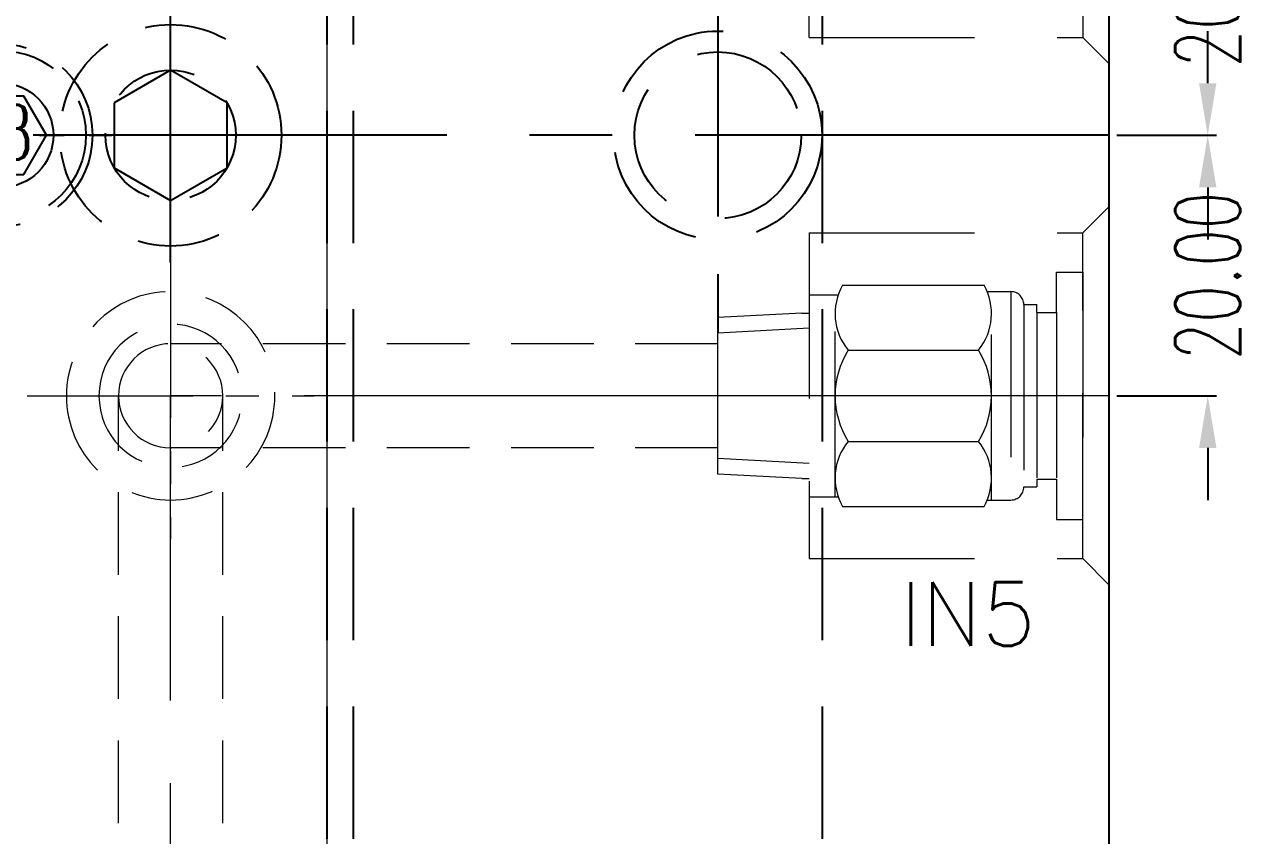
# Model space of a CAD drawing. Header units: inches. Extents: x 160917 to 162189, y -51061 to -50161.
# Drawn here: x 161613.2 to 161707.3, y -50466 to -50403.7 of the extents above; entities that cross this region are included whole.
import ezdxf
from ezdxf.enums import TextEntityAlignment as Align

# ---------------------------------------------------------------- set-up
doc = ezdxf.new("R2010")
doc.units = ezdxf.units.IN
doc.header["$LTSCALE"] = 2
doc.header["$MEASUREMENT"] = 0
doc.header["$PDMODE"] = 3
doc.header["$PDSIZE"] = 0.3125
for name, pattern in [('CENTER', [50.8, 31.75, -6.35, 6.35, -6.35]), ('HIDDEN', [9.525, 6.35, -3.175]), ('HIDDEN2', [4.7625, 3.175, -1.5875])]:
    doc.linetypes.add(name, pattern=pattern)
doc.layers.get('0').update_dxf_attribs({"linetype": 'CONTINUOUS'})
doc.layers.get('Defpoints').update_dxf_attribs({"linetype": 'CONTINUOUS'})
for name, color, linetype in [('5', 5, 'CONTINUOUS'), ('cen', 1, 'CENTER'), ('COOL', 122, 'CONTINUOUS'), ('Layer3', 3, 'CONTINUOUS'), ('m', 144, 'HIDDEN2'), ('SCREW', 52, 'HIDDEN'), ('WT', 4, 'CONTINUOUS')]:
    doc.layers.add(name, color=color, linetype=linetype)
for name, color, linetype, lineweight in [('dim', 3, 'CONTINUOUS', 15), ('PRODUCT', 1, 'CONTINUOUS', 15), ('WR', 122, 'HIDDEN', 18)]:
    doc.layers.add(name, color=color, linetype=linetype, lineweight=lineweight)
doc.styles.add('ROMANC', font='romanc', dxfattribs={"width": 0.6, "height": 1})
doc.styles.get("Standard").update_dxf_attribs({"font": 'txt.shx', "width": 0.67})
doc.dimstyles.new('2.00', dxfattribs={"dimtxt": 5, "dimasz": 4, "dimexe": 0.666, "dimexo": 0.626, "dimgap": 1, "dimtad": 0, "dimzin": 0, "dimdsep": 46, "dimtxsty": 'Standard', "dimcen": 0.09, "dimclrd": 3, "dimclre": 3, "dimclrt": 7, "dimazin": 0, "dimtfac": 1, "dimtofl": 0, "dimtmove": 0, "dimatfit": 0, "dimfxl": 0, "dimtolj": 1, "dimtzin": 0, "dimarcsym": 0})

# ---------------------------------------------------------------- blocks, each defined once
blk = doc.blocks.new('10')
at = {"layer": 'cen', "ltscale": 0.6}
for p, q in [((0, 9.764), (0, -9.764)), ((-10.353, 0), (10.353, 0))]:
    blk.add_line(p, q, dxfattribs=at)
at = {"layer": 'm'}
blk.add_lwpolyline([(0, 5), (-4.33, 2.5), (-4.33, -2.5), (0, -5), (4.33, -2.5), (4.33, 2.5)], close=True, dxfattribs=at)
for radius in [8.5, 5]:
    blk.add_circle((0, 0), radius, dxfattribs=at)
blk = doc.blocks.new('20160723.115749')
at = {"layer": 'SCREW', "linetype": 'CENTER', "ltscale": 0.15}
for p, q in [((0, -8.5), (0, 8.5)), ((-8.5, 0), (8.5, 0))]:
    blk.add_line(p, q, dxfattribs=at)
at = {"layer": 'SCREW', "ltscale": 0.5}
blk.add_lwpolyline([(-1.732, 3), (-3.464, 0), (-1.732, -3), (1.732, -3), (3.464, 0), (1.732, 3)], close=True, dxfattribs=at)
for radius in [7, 6.5, 4]:
    blk.add_circle((0, 0), radius, dxfattribs=at)
at = {"layer": 'Layer3', "style": 'ROMANC', "width": 0.8}
blk.add_text('M8', height=4.1865, dxfattribs=at).set_placement((-3.976, -1.858))
blk = doc.blocks.new('*D37208')
at = {"layer": 'Defpoints', "color": 0}
for p in [(161696.428, -50392.211), (161704.026, -50392.211), (161696.428, -50412.211)]:
    blk.add_point(p, dxfattribs=at)
at = {"layer": 'dim', "color": 3, "linetype": 'ByBlock', "lineweight": -2}
for p, q in [((161704.026, -50388.211), (161704.026, -50384.211)), ((161697.054, -50392.211), (161704.692, -50392.211)), ((161697.054, -50412.211), (161704.692, -50412.211)), ((161704.026, -50416.211), (161704.026, -50420.211))]:
    blk.add_line(p, q, dxfattribs=at)
at = {"layer": 'dim', "color": 3, "linetype": 'ByBlock'}
for points in [[(161703.36, -50388.211), (161704.693, -50388.211), (161704.026, -50392.211)], [(161704.693, -50416.211), (161703.36, -50416.211), (161704.026, -50412.211)]]:
    blk.add_solid(points, dxfattribs=at)
at = {"layer": 'dim', "color": 7, "linetype": 'ByBlock', "insert": (161704.026, -50400.528), "char_height": 5, "attachment_point": 5, "rotation": 90}
blk.add_mtext('\\A1;20.00', dxfattribs=at)
blk = doc.blocks.new('20140913.083227')
at = {"layer": 'WR', "linetype": 'CENTER', "ltscale": 0.2}
for p, q in [((0, 11), (0, -11)), ((-11, 0), (11, 0))]:
    blk.add_line(p, q, dxfattribs=at)
at = {"layer": 'WR', "linetype": 'HIDDEN', "ltscale": 0.5}
for radius in [8, 5.5, 4]:
    blk.add_circle((0, 0), radius, dxfattribs=at)
blk = doc.blocks.new('*D37216')
at = {"layer": 'Defpoints', "color": 0}
for p in [(161696.428, -50412.211), (161696.428, -50432.211), (161704.026, -50432.211)]:
    blk.add_point(p, dxfattribs=at)
at = {"layer": 'dim', "color": 3, "linetype": 'ByBlock', "lineweight": -2}
for p, q in [((161704.026, -50408.211), (161704.026, -50404.211)), ((161697.054, -50412.211), (161704.692, -50412.211)), ((161697.054, -50432.211), (161704.692, -50432.211)), ((161704.026, -50436.211), (161704.026, -50440.211))]:
    blk.add_line(p, q, dxfattribs=at)
at = {"layer": 'dim', "color": 3, "linetype": 'ByBlock'}
for points in [[(161703.36, -50408.211), (161704.693, -50408.211), (161704.026, -50412.211)], [(161704.693, -50436.211), (161703.36, -50436.211), (161704.026, -50432.211)]]:
    blk.add_solid(points, dxfattribs=at)
at = {"layer": 'dim', "color": 7, "linetype": 'ByBlock', "insert": (161704.026, -50423.009), "char_height": 5, "attachment_point": 5, "rotation": 90}
blk.add_mtext('\\A1;20.00', dxfattribs=at)
blk = doc.blocks.new('20150129.111502')
at = {"layer": '5', "color": 122, "linetype": 'HIDDEN', "lineweight": 0}
for p, q in [((0, 14.5), (0, -14.5)), ((2, 12.5), (0, 14.5)), ((2, 12.5), (2, -12.5)), ((23, 12.5), (2, 12.5)), ((23, -12.5), (23, 12.5)), ((2, -9.5), (2, 9.5)), ((4.013, 9.5), (2, 9.5)), ((4.013, 6.4), (4.013, 9.5)), ((20.434, 8.5), (9.566, 8.5)), ((7.513, -8), (7.513, 8)), ((9.326, 8), (7.513, 8)), ((9, 8), (9, -8)), ((23, 7.75), (20.767, 7.75)), ((21, 7.75), (21, -7.75)), ((5.513, 6.4), (5.513, 7)), ((6.513, 7), (5.513, 7)), ((5.513, 6.4), (5.513, 7)), ((6.513, -7), (6.513, 7)), ((4.013, -6.4), (4.013, 6.4)), ((5.513, 6.4), (4.013, 6.4)), ((5.513, -6.4), (5.513, 6.4)), ((23.559, 6.35), (23, 6.35)), ((23.559, 6.35), (30, 6.012)), ((30, 6.012), (30, -6.012)), ((23, 5.188), (30, 4.821)), ((20.006, 3.501), (9.994, 3.501)), ((20.006, -3.501), (9.994, -3.501)), ((23, -5.188), (30, -4.821)), ((5.513, -6.4), (4.013, -6.4)), ((4.013, -6.4), (4.013, -9.5)), ((5.513, -6.4), (5.513, -7)), ((5.513, -6.4), (5.513, -7)), ((23.559, -6.35), (23, -6.35)), ((23.559, -6.35), (30, -6.012)), ((6.513, -7), (5.513, -7)), ((9.326, -8), (7.513, -8)), ((23, -7.75), (20.767, -7.75)), ((20.434, -8.5), (9.566, -8.5)), ((4.013, -9.5), (2, -9.5)), ((2, -12.5), (0, -14.5)), ((23, -12.5), (2, -12.5))]:
    blk.add_line(p, q, dxfattribs=at)
at = {"layer": '5', "color": 122, "linetype": 'CENTER', "lineweight": 0, "ltscale": 0.5}
blk.add_line((0, 0), (30, 0), dxfattribs=at)
at = {"layer": '5', "color": 122, "linetype": 'HIDDEN', "lineweight": 0}
for centre, radius, start, end in [((13.468, 6.315), 4.471, 150.752, 219.01835), ((16.532, 6.315), 4.471, 320.98165, 29.248), ((7.513, 7), 1, 90, 180), ((15.662, 0), 6.662, 148.30163, 211.69837), ((14.338, 0), 6.662, 328.30163, 31.69837), ((13.468, -6.315), 4.471, 140.98165, 209.248), ((16.532, -6.315), 4.471, 330.752, 39.01835), ((7.513, -7), 1, 180, 270)]:
    blk.add_arc(centre, radius, start, end, dxfattribs=at)

msp = doc.modelspace()

# ---------------------------------------------------------------- linework, layer by layer
at = {"color": 8, "linetype": 'HIDDEN', "ltscale": 0.8}
for p, q in [((161636.428, -50212.211), (161636.428, -50612.211)), ((161638.428, -50212.211), (161638.428, -50612.211)), ((161674.428, -50212.211), (161674.428, -50612.211))]:
    msp.add_line(p, q, dxfattribs=at)
msp.add_line((161696.428, -50215.211), (161696.428, -50609.211))
at = {"color": 8, "linetype": 'CENTER', "ltscale": 0.35}
msp.add_line((161666.428, -50396.211), (161666.428, -50428.211), dxfattribs=at)
at = {"linetype": 'CENTER', "ltscale": 0.5}
msp.add_line((161696.428, -50412.211), (161396.428, -50412.211), dxfattribs=at)
at = {"color": 8, "linetype": 'HIDDEN', "ltscale": 0.75}
for radius in [8, 6.4]:
    msp.add_circle((161666.428, -50412.211), radius, dxfattribs=at)
at = {"layer": 'PRODUCT', "linetype": 'ByBlock'}
msp.add_line((161636.428, -50275.211), (161636.428, -50549.211), dxfattribs=at)
at = {"layer": 'WR', "linetype": 'HIDDEN', "ltscale": 0.5}
for p, q in [((161666.428, -50428.211), (161624.428, -50428.211)), ((161620.428, -50541.211), (161620.428, -50432.211)), ((161628.428, -50541.211), (161628.428, -50432.211)), ((161666.428, -50436.211), (161624.428, -50436.211))]:
    msp.add_line(p, q, dxfattribs=at)
at = {"layer": 'WR', "linetype": 'CENTER', "ltscale": 0.5}
for p in [(161624.428, -50557.211), (161666.428, -50432.211)]:
    msp.add_line(p, (161624.428, -50432.211), dxfattribs=at)

# ---------------------------------------------------------------- block references
at = {"layer": 'dim', "rotation": 180}
msp.add_blockref('10', (161624.428, -50412.211), dxfattribs=at)
at = {"layer": 'SCREW', "linetype": 'ByBlock'}
msp.add_blockref('20160723.115749', (161611.428, -50412.211), dxfattribs=at)
at = {"layer": 'WR', "linetype": 'ByBlock', "xscale": -1, "rotation": 90.00000000000001}
msp.add_blockref('20140913.083227', (161624.428, -50432.211), dxfattribs=at)
at = {"layer": 'WT', "linetype": 'ByBlock', "xscale": -0.9999999999999991}
msp.add_blockref('20150129.111502', (161696.428, -50392.211), dxfattribs=at)
at = {"layer": 'WT', "linetype": 'ByBlock', "rotation": -180}
msp.add_blockref('20150129.111502', (161696.428, -50432.211), dxfattribs=at)

# ---------------------------------------------------------------- texts
at = {"layer": 'COOL', "color": 4}
msp.add_text('IN5', height=4.8768, rotation=720, dxfattribs=at).set_placement((161685.628, -50448.968), align=Align.MIDDLE)

# ---------------------------------------------------------------- dimensions: what is measured, and where the dimension line sits
at = {"layer": 'dim', "linetype": 'ByBlock'}
for base, p2, picture, middle in [((161704.026, -50392.211), (161696.428, -50392.211), '*D37208', (161704.026, -50400.528)), ((161704.026, -50432.211), (161696.428, -50432.211), '*D37216', (161704.026, -50423.009))]:
    dim = msp.add_linear_dim(base=base, p1=(161696.428, -50412.211), p2=p2, angle=90, dimstyle='2.00', dxfattribs=at)
    dim.commit()
    dim.dimension.update_dxf_attribs({"geometry": picture, "text_midpoint": middle, "dimtype": 160})

doc.saveas('drawing.dxf')
